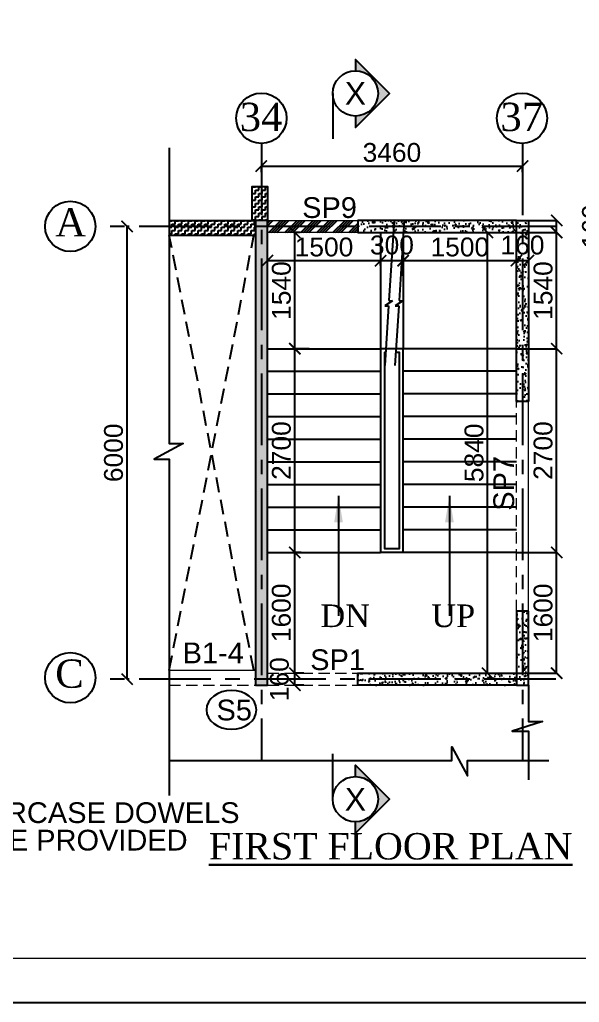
# Model space of a CAD drawing. Header units: inches. Extents: x 42351 to 118476, y -157843 to -108551.
# Drawn here: x 64311 to 71728, y -157843 to -144821 of the extents above; entities that cross this region are included whole.
import ezdxf
from ezdxf.enums import TextEntityAlignment as Align

# ---------------------------------------------------------------- set-up
doc = ezdxf.new("R2010")
doc.units = ezdxf.units.IN
doc.header["$MEASUREMENT"] = 0
doc.linetypes.add('CENTER', pattern=[50.8, 31.75, -6.35, 6.35, -6.35])
doc.linetypes.add('Hidden', pattern=[3, 2, -1])
for name, color, linetype in [('1', 8, 'Continuous'), ('160 R.C. WALL HAT', 8, 'Continuous'), ('160 R.C.WALL', 6, 'Continuous'), ('200 R.C. WALL', 8, 'Continuous'), ('200THK R.C WALL HAT', 253, 'Continuous'), ('ARROW', 5, 'Continuous'), ('BEAM TEXT', 4, 'Continuous'), ('CUTOUT', 4, 'Continuous'), ('DIM', 251, 'Continuous'), ('GIRD CIR', 1, 'Continuous'), ('GIRD TEXT', 4, 'Continuous'), ('GRID', 8, 'CENTER'), ('GRID DIM', 4, 'Continuous'), ('NON STRUC R.C.WALL', 6, 'Continuous'), ('SLAB TXT', 4, 'Continuous'), ('SPANRAL BEAM', 3, 'Continuous'), ('STEP LINE', 6, 'Continuous')]:
    doc.layers.add(name, color=color, linetype=linetype)
for name, color, linetype, lineweight in [('BEAMS', 3, 'Continuous', 0), ('GRID NO', 4, 'Continuous', 9), ('inner wall', 4, 'Continuous', 30), ('JKEC COLHAT', 2, 'Continuous', 20), ('SLAB CIR', 1, 'Continuous', 25), ('text', 4, 'Continuous', 30)]:
    doc.layers.add(name, color=color, linetype=linetype, lineweight=lineweight)
doc.styles.add('KUMAR', font='romantic.ttf')
doc.styles.add('T-200', font='arial.ttf', dxfattribs={"height": 300})
doc.styles.add('T200', font='sanss___.ttf', dxfattribs={"height": 250})
doc.styles.add('T300', font='sanss___.ttf', dxfattribs={"height": 350})
doc.styles.add('T400', font='romantic.ttf')
doc.dimstyles.new('T 200', dxfattribs={"dimtxt": 250, "dimasz": 150, "dimexe": 1, "dimexo": 0, "dimgap": 50, "dimtad": 1, "dimdec": 0, "dimdsep": 46, "dimtxsty": 'T200', "dimblk": 'ARCHTICK', "dimcen": 2.5, "dimdle": 1, "dimclrd": 5, "dimclre": 253, "dimclrt": 1, "dimadec": 0, "dimazin": 0, "dimtfac": 1, "dimtdec": 0, "dimtmove": 2, "dimatfit": 3, "dimfxl": 0, "dimarcsym": 0})
doc.dimstyles.new('T 300', dxfattribs={"dimtxt": 250, "dimasz": 150, "dimexe": 1, "dimexo": 0, "dimgap": 50, "dimtad": 1, "dimdec": 0, "dimrnd": 5, "dimdsep": 46, "dimtxsty": 'T200', "dimblk": 'ARCHTICK', "dimcen": 2.5, "dimdle": 1, "dimclrd": 5, "dimclre": 253, "dimclrt": 4, "dimadec": 0, "dimazin": 0, "dimtfac": 1, "dimtdec": 0, "dimtmove": 2, "dimatfit": 3, "dimfxl": 0, "dimarcsym": 0})
pattern_1 = [(50, (2204784.66, 82114.85), (179.315046, -15.688034), [18.75, -206.25]), (355, (2204784.66, 82114.85), (-34.687833, 188.048033), [15, -165]), (100.451444, (2204799.6, 82113.54), (144.627212, 172.359998), [15.935048, -175.285528]), (46.1842, (2204784.66, 82164.85), (266.810333, -41.37982), [28.125, -309.375]), (96.635635, (2204806.9, 82161.4), (233.665486, 243.52965), [23.902586, -262.92844]), (351.184164, (2204784.66, 82164.85), (233.665486, 243.52965), [22.5, -247.5]), (21, (2204809.66, 82152.35), (149.226763, -100.654723), [18.75, -206.25]), (326, (2204809.66, 82152.35), (60.828833, 181.287511), [15, -165]), (71.451445, (2204822.1, 82143.96), (210.055594, 80.632788), [15.935047, -175.285528]), (37.5, (2204784.66, 82114.85), (3.0399638, 83.2234635), [0, -163, 0, -167.5, 0, -165.625]), (7.5, (2204784.66, 82114.85), (65.7673844, 98.602928), [0, -95.5, 0, -159.25, 0, -63.125]), (327.5, (2204728.91, 82114.85), (133.455609, -5.638718), [0, -62.5, 0, -195, 0, -258.75]), (317.5, (2204703.91, 82114.85), (145.7965423, 25.0262456), [0, -81.25, 0, -129.5, 0, -183.75])]

# ---------------------------------------------------------------- blocks, each defined once
blk = doc.blocks.new('_ARCHTICK')
at = {"color": 0, "linetype": 'ByBlock', "const_width": 0.15}
blk.add_lwpolyline([(-0.5, -0.5), (0.5, 0.5)], dxfattribs=at)
blk = doc.blocks.new('*D24')
at = {"layer": 'Defpoints', "color": 0}
for p in [(65735, -147561), (65764, -147561, 15), (65764, -153561, 15)]:
    blk.add_point(p, dxfattribs=at)
at = {"layer": 'GRID DIM', "color": 253, "lineweight": -2}
for p, q in [((65764, -147561), (65734, -147561)), ((65764, -153561), (65734, -153561))]:
    blk.add_line(p, q, dxfattribs=at)
at = {"layer": 'GRID DIM', "color": 5, "lineweight": -2}
blk.add_line((65735, -153562), (65735, -147560), dxfattribs=at)
at = {"layer": 'GRID DIM', "color": 5, "lineweight": -2, "xscale": 150, "yscale": 150, "zscale": 150}
for p, rotation in [((65735, -147561), 90), ((65735, -153561), 270)]:
    blk.add_blockref('_ARCHTICK', p, dxfattribs=dict(at, rotation=rotation))
at = {"layer": 'GRID DIM', "color": 4, "insert": (65556, -150561), "char_height": 250, "attachment_point": 5, "rotation": 90, "style": 'T200'}
blk.add_mtext('6000', dxfattribs=at)
blk = doc.blocks.new('*D25')
at = {"layer": 'Defpoints', "color": 0}
for p in [(70974, -146761), (67514, -146844, 15), (70974, -146844, 15)]:
    blk.add_point(p, dxfattribs=at)
at = {"layer": 'GRID DIM', "color": 5, "lineweight": -2}
blk.add_line((67513, -146761), (70975, -146761), dxfattribs=at)
at = {"layer": 'GRID DIM', "color": 253, "lineweight": -2}
for p, q in [((67514, -146844), (67514, -146760)), ((70974, -146844), (70974, -146760))]:
    blk.add_line(p, q, dxfattribs=at)
at = {"layer": 'GRID DIM', "color": 5, "lineweight": -2, "xscale": 150, "yscale": 150, "zscale": 150, "rotation": 180}
blk.add_blockref('_ARCHTICK', (67514, -146761), dxfattribs=at)
at = {"layer": 'GRID DIM', "color": 5, "lineweight": -2, "xscale": 150, "yscale": 150, "zscale": 150}
blk.add_blockref('_ARCHTICK', (70974, -146761), dxfattribs=at)
at = {"layer": 'GRID DIM', "color": 4, "insert": (69244, -146582), "char_height": 250, "attachment_point": 5, "style": 'T200'}
blk.add_mtext('3460', dxfattribs=at)
blk = doc.blocks.new('*D26')
at = {"layer": 'Defpoints', "color": 0}
for p in [(70894, -151881, 15), (71427, -151881), (70894, -153481, 15)]:
    blk.add_point(p, dxfattribs=at)
at = {"layer": 'DIM', "color": 253, "lineweight": -2}
for p, q in [((70894, -151881), (71428, -151881)), ((70894, -153481), (71428, -153481))]:
    blk.add_line(p, q, dxfattribs=at)
at = {"layer": 'DIM', "color": 5, "lineweight": -2}
blk.add_line((71427, -153482), (71427, -151880), dxfattribs=at)
at = {"layer": 'DIM', "color": 5, "lineweight": -2, "xscale": 150, "yscale": 150, "zscale": 150}
for p, rotation in [((71427, -151881), 90), ((71427, -153481), 270)]:
    blk.add_blockref('_ARCHTICK', p, dxfattribs=dict(at, rotation=rotation))
at = {"layer": 'DIM', "color": 1, "insert": (71248, -152681), "char_height": 250, "attachment_point": 5, "rotation": 90, "style": 'T200'}
blk.add_mtext('1600', dxfattribs=at)
blk = doc.blocks.new('*D27')
at = {"layer": 'Defpoints', "color": 0}
for p in [(70894, -149181, 15), (71427, -149181), (70894, -151881, 15)]:
    blk.add_point(p, dxfattribs=at)
at = {"layer": 'DIM', "color": 253, "lineweight": -2}
for p, q in [((70894, -149181), (71428, -149181)), ((70894, -151881), (71428, -151881))]:
    blk.add_line(p, q, dxfattribs=at)
at = {"layer": 'DIM', "color": 5, "lineweight": -2}
blk.add_line((71427, -151882), (71427, -149180), dxfattribs=at)
at = {"layer": 'DIM', "color": 5, "lineweight": -2, "xscale": 150, "yscale": 150, "zscale": 150}
for p, rotation in [((71427, -149181), 90), ((71427, -151881), 270)]:
    blk.add_blockref('_ARCHTICK', p, dxfattribs=dict(at, rotation=rotation))
at = {"layer": 'DIM', "color": 1, "insert": (71248, -150531), "char_height": 250, "attachment_point": 5, "rotation": 90, "style": 'T200'}
blk.add_mtext('2700', dxfattribs=at)
blk = doc.blocks.new('*D28')
at = {"layer": 'Defpoints', "color": 0}
for p in [(70894, -147641, 15), (71427, -147641), (70894, -149181, 15)]:
    blk.add_point(p, dxfattribs=at)
at = {"layer": 'DIM', "color": 253, "lineweight": -2}
for p, q in [((70894, -147641), (71428, -147641)), ((70894, -149181), (71428, -149181))]:
    blk.add_line(p, q, dxfattribs=at)
at = {"layer": 'DIM', "color": 5, "lineweight": -2}
blk.add_line((71427, -149182), (71427, -147640), dxfattribs=at)
at = {"layer": 'DIM', "color": 5, "lineweight": -2, "xscale": 150, "yscale": 150, "zscale": 150}
for p, rotation in [((71427, -147641), 90), ((71427, -149181), 270)]:
    blk.add_blockref('_ARCHTICK', p, dxfattribs=dict(at, rotation=rotation))
at = {"layer": 'DIM', "color": 1, "insert": (71248, -148411), "char_height": 250, "attachment_point": 5, "rotation": 90, "style": 'T200'}
blk.add_mtext('1540', dxfattribs=at)
blk = doc.blocks.new('*D29')
at = {"layer": 'Defpoints', "color": 0}
for p in [(70894, -147481, 15), (71427, -147481), (70894, -147641, 15)]:
    blk.add_point(p, dxfattribs=at)
at = {"layer": 'DIM', "color": 253, "lineweight": -2}
for p, q in [((70894, -147481), (71428, -147481)), ((70894, -147641), (71428, -147641))]:
    blk.add_line(p, q, dxfattribs=at)
at = {"layer": 'DIM', "color": 5, "lineweight": -2}
blk.add_line((71427, -147642), (71427, -147480), dxfattribs=at)
at = {"layer": 'DIM', "color": 5, "lineweight": -2, "xscale": 150, "yscale": 150, "zscale": 150}
for p, rotation in [((71427, -147481), 90), ((71427, -147641), 270)]:
    blk.add_blockref('_ARCHTICK', p, dxfattribs=dict(at, rotation=rotation))
at = {"layer": 'DIM', "color": 1, "insert": (71890, -147561), "char_height": 250, "attachment_point": 5, "rotation": 90, "style": 'T200'}
blk.add_mtext('160', dxfattribs=at)
blk = doc.blocks.new('*D30')
at = {"layer": 'Defpoints', "color": 0}
for p in [(67958, -153481), (68077, -153481, 15), (68077, -153641, 15)]:
    blk.add_point(p, dxfattribs=at)
at = {"layer": 'DIM', "color": 253, "lineweight": -2}
for p, q in [((68077, -153481), (67957, -153481)), ((68077, -153641), (67957, -153641))]:
    blk.add_line(p, q, dxfattribs=at)
at = {"layer": 'DIM', "color": 5, "lineweight": -2}
blk.add_line((67958, -153642), (67958, -153480), dxfattribs=at)
at = {"layer": 'DIM', "color": 5, "lineweight": -2, "xscale": 150, "yscale": 150, "zscale": 150}
for p, rotation in [((67958, -153481), 90), ((67958, -153641), 270)]:
    blk.add_blockref('_ARCHTICK', p, dxfattribs=dict(at, rotation=rotation))
at = {"layer": 'DIM', "color": 1, "insert": (67753, -153561), "char_height": 250, "attachment_point": 5, "rotation": 90, "style": 'T200'}
blk.add_mtext('160', dxfattribs=at)
blk = doc.blocks.new('*D31')
at = {"layer": 'Defpoints', "color": 0}
for p in [(67958, -151881), (68042, -151881, 15), (68077, -153481, 15)]:
    blk.add_point(p, dxfattribs=at)
at = {"layer": 'DIM', "color": 253, "lineweight": -2}
for p, q in [((68042, -151881), (67957, -151881)), ((68077, -153481), (67957, -153481))]:
    blk.add_line(p, q, dxfattribs=at)
at = {"layer": 'DIM', "color": 5, "lineweight": -2}
blk.add_line((67958, -153482), (67958, -151880), dxfattribs=at)
at = {"layer": 'DIM', "color": 5, "lineweight": -2, "xscale": 150, "yscale": 150, "zscale": 150}
for p, rotation in [((67958, -151881), 90), ((67958, -153481), 270)]:
    blk.add_blockref('_ARCHTICK', p, dxfattribs=dict(at, rotation=rotation))
at = {"layer": 'DIM', "color": 1, "insert": (67779, -152681), "char_height": 250, "attachment_point": 5, "rotation": 90, "style": 'T200'}
blk.add_mtext('1600', dxfattribs=at)
blk = doc.blocks.new('*D32')
at = {"layer": 'Defpoints', "color": 0}
for p in [(67958, -149181), (68146, -149181, 15), (68042, -151881, 15)]:
    blk.add_point(p, dxfattribs=at)
at = {"layer": 'DIM', "color": 253, "lineweight": -2}
for p, q in [((68146, -149181), (67957, -149181)), ((68042, -151881), (67957, -151881))]:
    blk.add_line(p, q, dxfattribs=at)
at = {"layer": 'DIM', "color": 5, "lineweight": -2}
blk.add_line((67958, -151882), (67958, -149180), dxfattribs=at)
at = {"layer": 'DIM', "color": 5, "lineweight": -2, "xscale": 150, "yscale": 150, "zscale": 150}
for p, rotation in [((67958, -149181), 90), ((67958, -151881), 270)]:
    blk.add_blockref('_ARCHTICK', p, dxfattribs=dict(at, rotation=rotation))
at = {"layer": 'DIM', "color": 1, "insert": (67780, -150531), "char_height": 250, "attachment_point": 5, "rotation": 90, "style": 'T200'}
blk.add_mtext('2700', dxfattribs=at)
blk = doc.blocks.new('*D33')
at = {"layer": 'Defpoints', "color": 0}
for p in [(67958, -147641), (68028, -147641, 15), (68146, -149181, 15)]:
    blk.add_point(p, dxfattribs=at)
at = {"layer": 'DIM', "color": 253, "lineweight": -2}
for p, q in [((68028, -147641), (67957, -147641)), ((68146, -149181), (67957, -149181))]:
    blk.add_line(p, q, dxfattribs=at)
at = {"layer": 'DIM', "color": 5, "lineweight": -2}
blk.add_line((67958, -149182), (67958, -147640), dxfattribs=at)
at = {"layer": 'DIM', "color": 5, "lineweight": -2, "xscale": 150, "yscale": 150, "zscale": 150}
for p, rotation in [((67958, -147641), 90), ((67958, -149181), 270)]:
    blk.add_blockref('_ARCHTICK', p, dxfattribs=dict(at, rotation=rotation))
at = {"layer": 'DIM', "color": 1, "insert": (67780, -148411), "char_height": 250, "attachment_point": 5, "rotation": 90, "style": 'T200'}
blk.add_mtext('1540', dxfattribs=at)
blk = doc.blocks.new('*D34')
at = {"layer": 'Defpoints', "color": 0}
for p in [(69094, -148014), (67594, -148077, 15), (69094, -148077, 15)]:
    blk.add_point(p, dxfattribs=at)
at = {"layer": 'DIM', "color": 5, "lineweight": -2}
blk.add_line((67593, -148014), (69095, -148014), dxfattribs=at)
at = {"layer": 'DIM', "color": 253, "lineweight": -2}
for p, q in [((67594, -148077), (67594, -148013)), ((69094, -148077), (69094, -148013))]:
    blk.add_line(p, q, dxfattribs=at)
at = {"layer": 'DIM', "color": 5, "lineweight": -2, "xscale": 150, "yscale": 150, "zscale": 150, "rotation": 180}
blk.add_blockref('_ARCHTICK', (67594, -148014), dxfattribs=at)
at = {"layer": 'DIM', "color": 5, "lineweight": -2, "xscale": 150, "yscale": 150, "zscale": 150}
blk.add_blockref('_ARCHTICK', (69094, -148014), dxfattribs=at)
at = {"layer": 'DIM', "color": 1, "insert": (68344, -147835), "char_height": 250, "attachment_point": 5, "style": 'T200'}
blk.add_mtext('1500', dxfattribs=at)
blk = doc.blocks.new('*D35')
at = {"layer": 'Defpoints', "color": 0}
for p in [(69394, -148014), (69094, -148077, 15), (69394, -148217, 15)]:
    blk.add_point(p, dxfattribs=at)
at = {"layer": 'DIM', "color": 5, "lineweight": -2}
blk.add_line((69093, -148014), (69395, -148014), dxfattribs=at)
at = {"layer": 'DIM', "color": 253, "lineweight": -2}
for p, q in [((69094, -148077), (69094, -148013)), ((69394, -148217), (69394, -148013))]:
    blk.add_line(p, q, dxfattribs=at)
at = {"layer": 'DIM', "color": 5, "lineweight": -2, "xscale": 150, "yscale": 150, "zscale": 150, "rotation": 180}
blk.add_blockref('_ARCHTICK', (69094, -148014), dxfattribs=at)
at = {"layer": 'DIM', "color": 5, "lineweight": -2, "xscale": 150, "yscale": 150, "zscale": 150}
blk.add_blockref('_ARCHTICK', (69394, -148014), dxfattribs=at)
at = {"layer": 'DIM', "color": 1, "insert": (69244, -147809), "char_height": 250, "attachment_point": 5, "style": 'T200'}
blk.add_mtext('300', dxfattribs=at)
blk = doc.blocks.new('*D36')
at = {"layer": 'Defpoints', "color": 0}
for p in [(70894, -148014), (70894, -148088, 15), (69394, -148217, 15)]:
    blk.add_point(p, dxfattribs=at)
at = {"layer": 'DIM', "color": 5, "lineweight": -2}
blk.add_line((69393, -148014), (70895, -148014), dxfattribs=at)
at = {"layer": 'DIM', "color": 253, "lineweight": -2}
for p, q in [((69394, -148217), (69394, -148013)), ((70894, -148088), (70894, -148013))]:
    blk.add_line(p, q, dxfattribs=at)
at = {"layer": 'DIM', "color": 5, "lineweight": -2, "xscale": 150, "yscale": 150, "zscale": 150, "rotation": 180}
blk.add_blockref('_ARCHTICK', (69394, -148014), dxfattribs=at)
at = {"layer": 'DIM', "color": 5, "lineweight": -2, "xscale": 150, "yscale": 150, "zscale": 150}
blk.add_blockref('_ARCHTICK', (70894, -148014), dxfattribs=at)
at = {"layer": 'DIM', "color": 1, "insert": (70144, -147835), "char_height": 250, "attachment_point": 5, "style": 'T200'}
blk.add_mtext('1500', dxfattribs=at)
blk = doc.blocks.new('*D37')
at = {"layer": 'Defpoints', "color": 0}
for p in [(71054, -148014), (71054, -148063, 15), (70894, -148088, 15)]:
    blk.add_point(p, dxfattribs=at)
at = {"layer": 'DIM', "color": 5, "lineweight": -2}
blk.add_line((70893, -148014), (71055, -148014), dxfattribs=at)
at = {"layer": 'DIM', "color": 253, "lineweight": -2}
for p, q in [((70894, -148088), (70894, -148013)), ((71054, -148063), (71054, -148013))]:
    blk.add_line(p, q, dxfattribs=at)
at = {"layer": 'DIM', "color": 5, "lineweight": -2, "xscale": 150, "yscale": 150, "zscale": 150, "rotation": 180}
blk.add_blockref('_ARCHTICK', (70894, -148014), dxfattribs=at)
at = {"layer": 'DIM', "color": 5, "lineweight": -2, "xscale": 150, "yscale": 150, "zscale": 150}
blk.add_blockref('_ARCHTICK', (71054, -148014), dxfattribs=at)
at = {"layer": 'DIM', "color": 1, "insert": (70974, -147809), "char_height": 250, "attachment_point": 5, "style": 'T200'}
blk.add_mtext('160', dxfattribs=at)
blk = doc.blocks.new('*D77')
at = {"layer": 'Defpoints', "color": 0}
for p in [(70511, -147641, 15), (70511, -147641), (70511, -153481, 15)]:
    blk.add_point(p, dxfattribs=at)
at = {"layer": 'DIM', "color": 253, "lineweight": -2}
for p, q in [((70511, -147641), (70510, -147641)), ((70511, -153481), (70510, -153481))]:
    blk.add_line(p, q, dxfattribs=at)
at = {"layer": 'DIM', "color": 5, "lineweight": -2}
blk.add_line((70511, -153482), (70511, -147640), dxfattribs=at)
at = {"layer": 'DIM', "color": 5, "lineweight": -2, "xscale": 150, "yscale": 150, "zscale": 150}
for p, rotation in [((70511, -147641), 90), ((70511, -153481), 270)]:
    blk.add_blockref('_ARCHTICK', p, dxfattribs=dict(at, rotation=rotation))
at = {"layer": 'DIM', "color": 1, "insert": (70333, -150561), "char_height": 250, "attachment_point": 5, "rotation": 90, "style": 'T200'}
blk.add_mtext('5840', dxfattribs=at)

msp = doc.modelspace()

# ---------------------------------------------------------------- hatches: boundary and pattern name
at = {"layer": '1'}
for points in [[(69209.9, -145798.2), (68759.9, -146248.2), (68759.9, -146098.2, 0.4142136), (69059.9, -145798.2, 0.4142136), (68759.9, -145498.2), (68759.9, -145348.2)], [(69209.9, -155151), (68759.9, -154701), (68759.9, -154851, -0.4142136), (69059.9, -155151, -0.4142136), (68759.9, -155451), (68759.9, -155601)]]:
    msp.add_hatch(color=30, dxfattribs=at).paths.add_polyline_path(points)
at = {"layer": '160 R.C. WALL HAT'}
h = msp.add_hatch(dxfattribs=at)
h.set_pattern_fill('AR-CONC', color=256, scale=25)
h.set_pattern_definition([(50, (2204804.66, 82114.85), (179.315046, -15.688034), [18.75, -206.25]), (355, (2204804.66, 82114.85), (-34.687833, 188.048033), [15, -165]), (100.451444, (2204819.6, 82113.54), (144.627212, 172.359998), [15.935048, -175.285528]), (46.1842, (2204804.66, 82164.85), (266.810333, -41.37982), [28.125, -309.375]), (96.635635, (2204826.9, 82161.4), (233.665486, 243.52965), [23.902586, -262.92844]), (351.184164, (2204804.66, 82164.85), (233.665486, 243.52965), [22.5, -247.5]), (21, (2204829.66, 82152.35), (149.226763, -100.654723), [18.75, -206.25]), (326, (2204829.66, 82152.35), (60.828833, 181.287511), [15, -165]), (71.451445, (2204842.1, 82143.96), (210.055594, 80.632788), [15.935047, -175.285528]), (37.5, (2204804.66, 82114.85), (3.0399638, 83.2234635), [0, -163, 0, -167.5, 0, -165.625]), (7.5, (2204804.66, 82114.85), (65.7673844, 98.602928), [0, -95.5, 0, -159.25, 0, -63.125]), (327.5, (2204748.91, 82114.85), (133.455609, -5.638718), [0, -62.5, 0, -195, 0, -258.75]), (317.5, (2204723.91, 82114.85), (145.7965423, 25.0262456), [0, -81.25, 0, -129.5, 0, -183.75])])
h.paths.add_polyline_path([(67594.1, -147481.1), (67434.1, -147481.1), (67434.1, -153641), (67594.1, -153641)])
h = msp.add_hatch(dxfattribs=at)
h.set_pattern_fill('AR-CONC', color=256, scale=25)
h.set_pattern_definition([(50, (2204784.66, 82134.85), (179.315046, -15.688034), [18.75, -206.25]), (355, (2204784.66, 82134.85), (-34.687833, 188.048033), [15, -165]), (100.451444, (2204799.6, 82133.54), (144.627212, 172.359998), [15.935048, -175.285528]), (46.1842, (2204784.66, 82184.85), (266.810333, -41.37982), [28.125, -309.375]), (96.635635, (2204806.9, 82181.4), (233.665486, 243.52965), [23.902586, -262.92844]), (351.184164, (2204784.66, 82184.85), (233.665486, 243.52965), [22.5, -247.5]), (21, (2204809.66, 82172.35), (149.226763, -100.654723), [18.75, -206.25]), (326, (2204809.66, 82172.35), (60.828833, 181.287511), [15, -165]), (71.451445, (2204822.1, 82163.96), (210.055594, 80.632788), [15.935047, -175.285528]), (37.5, (2204784.66, 82134.85), (3.0399638, 83.2234635), [0, -163, 0, -167.5, 0, -165.625]), (7.5, (2204784.66, 82134.85), (65.7673844, 98.602928), [0, -95.5, 0, -159.25, 0, -63.125]), (327.5, (2204728.91, 82134.85), (133.455609, -5.638718), [0, -62.5, 0, -195, 0, -258.75]), (317.5, (2204703.91, 82134.85), (145.7965423, 25.0262456), [0, -81.25, 0, -129.5, 0, -183.75])])
h.paths.add_polyline_path([(70894.1, -147481.1), (68793.9, -147481.1), (68793.9, -147641.1), (70894.1, -147641.1)])
h = msp.add_hatch(dxfattribs=at)
h.set_pattern_fill('AR-CONC', color=256, scale=25)
h.set_pattern_definition(pattern_1)
h.paths.add_polyline_path([(70894.1, -149881), (71054.1, -149881), (71054.1, -147481.1), (70894.1, -147481.1)])
h = msp.add_hatch(dxfattribs=at)
h.set_pattern_fill('AR-CONC', color=256, scale=25)
h.set_pattern_definition(pattern_1)
h.paths.add_polyline_path([(71054.1, -152661), (70894.1, -152661), (70894.1, -153641), (71054.1, -153641)])
h = msp.add_hatch(dxfattribs=at)
h.set_pattern_fill('AR-CONC', color=256, scale=25)
h.set_pattern_definition(pattern_1)
h.paths.add_polyline_path([(68793.9, -153481), (68793.9, -153641), (70894.1, -153641), (70894.1, -153481)])
at = {"layer": '200THK R.C WALL HAT'}
h = msp.add_hatch(dxfattribs=at)
h.set_pattern_fill('ZIGZAG', color=256, scale=350, style=0)
h.set_pattern_definition([(0, (2370043.08, -271462), (43.75, 43.75), [43.75, -43.75]), (90, (2370086.83, -271462), (-43.75, 43.75), [43.75, -43.75])])
h.paths.add_polyline_path([(67594, -147481.1), (67394, -147481.1), (67394, -147031.1), (67594, -147031.1)])
h = msp.add_hatch(dxfattribs=at)
h.set_pattern_fill('ZIGZAG', color=256, scale=350, style=0)
h.set_pattern_definition([(0, (2204784.66, 82114.847), (43.75, 43.75), [43.75, -43.75]), (90, (2204828.41, 82114.847), (-43.75, 43.75), [43.75, -43.75])])
h.paths.add_polyline_path([(67434.1, -147681.1), (67434.1, -147481.1), (66294.4, -147481.1), (66294.4, -147681.1)])
at = {"layer": 'NON STRUC R.C.WALL'}
h = msp.add_hatch(dxfattribs=at)
h.set_pattern_fill('ANSI34', color=1, scale=200)
h.set_pattern_definition([(45, (67614.13, -147641.06), (-106.066, 106.066), []), (45, (67649.49, -147641.06), (-106.066, 106.066), []), (45, (67684.84, -147641.06), (-106.066, 106.066), []), (45, (67720.2, -147641.06), (-106.066, 106.066), [])])
h.paths.add_polyline_path([(67594.1, -147641.1), (68793.9, -147641.1), (68793.9, -147481.1), (67594.1, -147481.1)])

# ---------------------------------------------------------------- linework, layer by layer
at = {"layer": '1', "color": 30}
for p, q in [((68459.9, -145798.2), (68459.9, -146398.2)), ((68459.9, -155151), (68459.9, -154551))]:
    msp.add_line(p, q, dxfattribs=at)
at = {"layer": '1'}
for p, q in [((69094.1, -149181.1, 14.7), (69094.1, -151881.1, 14.7)), ((69394.1, -149181.1, 14.7), (69094.1, -149181.1, 14.7)), ((69394.1, -151881.1, 14.7), (69394.1, -149181.1, 14.7)), ((69394.1, -151881.1, 14.7), (69094.1, -151881.1, 14.7))]:
    msp.add_line(p, q, dxfattribs=at)
at = {"layer": '1', "color": 30}
for points in [[(68759.9, -146098.2), (68759.9, -146248.2), (69209.9, -145798.2), (68759.9, -145348.2), (68759.9, -145498.2)], [(68759.9, -154851), (68759.9, -154701), (69209.9, -155151), (68759.9, -155601), (68759.9, -155451)]]:
    msp.add_lwpolyline(points, dxfattribs=at)
at = {"layer": '1', "elevation": 14.7}
msp.add_lwpolyline([(69160, -149231.1), (69144.1, -149231.1), (69144.1, -151831.1), (69344.1, -151831.1), (69344.1, -149231.1), (69294.4, -149231.1)], dxfattribs=at)
at = {"layer": '1', "color": 30}
for centre in [(68759.9, -145798.2), (68759.9, -155151)]:
    msp.add_circle(centre, 300, dxfattribs=at)
at = {"layer": '160 R.C.WALL'}
msp.add_line((68793.9, -147481.1, 14.7), (68793.9, -147641.1, 14.7), dxfattribs=at)
at = {"layer": '160 R.C.WALL', "elevation": 14.7}
for points in [[(67594.1, -147481.1), (67434.1, -147481.1), (67434.1, -153641), (67594.1, -153641)], [(68793.9, -147641.1), (70894.1, -147641.1), (70894.1, -147481.1), (68793.9, -147481.1)], [(71054.1, -149881), (70894.1, -149881), (70894.1, -147481.1), (71054.1, -147481.1)], [(71054.1, -152661), (70894.1, -152661), (70894.1, -153641), (71054.1, -153641)], [(70894.1, -153641), (68794.1, -153641), (68794.1, -153481), (70894.1, -153481)]]:
    msp.add_lwpolyline(points, close=True, dxfattribs=at)
at = {"layer": '200 R.C. WALL', "color": 6, "elevation": 14.7}
msp.add_lwpolyline([(67594, -147481.1), (67394, -147481.1), (67394, -147031.1), (67594, -147031.1)], close=True, dxfattribs=at)
msp.add_lwpolyline([(66294.4, -147481.1), (67434.1, -147481.1), (67434.1, -147681.1), (66294.4, -147681.1)], dxfattribs=at)
at = {"layer": 'BEAMS', "color": 4, "linetype": 'Continuous', "ltscale": 0.01}
for p, q in [((67594, -147481.1, 14.7), (68793.9, -147481.1, 14.7)), ((67594.1, -147641.1, 14.7), (67594.1, -147481.1, 14.7)), ((68793.9, -147641.1, 14.7), (67594.1, -147641.1, 14.7)), ((71054.1, -152661, 14.7), (71054.1, -149881, 14.7)), ((66294.4, -153441, 14.7), (67434.1, -153441, 14.7))]:
    msp.add_line(p, q, dxfattribs=at)
at = {"layer": 'BEAMS', "linetype": 'Hidden', "ltscale": 75}
for p, q in [((70894.1, -152661, 14.7), (70894.1, -149881, 14.7)), ((67594.1, -153481, 14.7), (68794.1, -153481, 14.7)), ((66294.4, -153640.9, 14.7), (67434.1, -153640.9, 14.7)), ((67594.1, -153641, 14.7), (68794.1, -153641, 14.7))]:
    msp.add_line(p, q, dxfattribs=at)
at = {"layer": 'CUTOUT', "color": 8, "linetype": 'Hidden', "ltscale": 100}
for p, q in [((66294.4, -153441, 14.7), (67414.1, -147681.1, 14.7)), ((67414.1, -153441, 14.7), (66294.4, -147681.1, 14.7))]:
    msp.add_line(p, q, dxfattribs=at)
at = {"layer": 'Defpoints', "ltscale": 0.2}
msp.add_lwpolyline([(42351.3, -157843.2), (113517.9, -157843.2), (113517.9, -108551.5), (42351.3, -108551.5)], close=True, dxfattribs=at)
at = {"layer": 'DIM'}
for points, elevation in [([(66294.4, -146518.5), (66294.4, -150437.5), (66478.6, -150437.5), (66095.1, -150645.2), (66294.4, -150645.2), (66294.4, -155101)], 14.7), ([(71054.1, -153641), (71054.1, -154122), (71237.8, -154122), (70836.5, -154250.1), (71054.1, -154250.1), (71054.1, -154895)], 29.5), ([(66294.4, -154640), (70039.2, -154640), (70039.2, -154455.8), (70246.9, -154839.3), (70246.9, -154640), (71325.4, -154640)], 14.7)]:
    msp.add_lwpolyline(points, dxfattribs=dict(at, elevation=elevation))
at = {"layer": 'GIRD CIR'}
for centre in [(67514.1, -146127.6, 29.5), (70967.8, -146127.6, 29.5), (64981.8, -147561.1, 29.5), (64981.8, -153541, 29.5)]:
    msp.add_circle(centre, 333.3, dxfattribs=at)
at = {"layer": 'GRID', "ltscale": 30}
for p, q in [((67514.1, -146460.9, 14.7), (67514.1, -154640, 14.7)), ((70974.1, -146460.9, 14.7), (70974.1, -154640, 14.7)), ((71417.5, -147561.1, 14.7), (65315.2, -147561.1, 14.7)), ((71417.5, -153561, 14.7), (65314.6, -153561, 14.7))]:
    msp.add_line(p, q, dxfattribs=at)
at = {"layer": 'JKEC COLHAT', "ltscale": 0.2}
msp.add_lwpolyline([(42934.6, -157259.8), (112934.6, -157259.8), (112934.6, -109134.8), (42934.6, -109134.8)], close=True, dxfattribs=at)
at = {"layer": 'SLAB CIR', "extrusion": (0, 0, -1)}
msp.add_ellipse((67117.4, -153967), major_axis=(331, 0), ratio=0.77685, dxfattribs=at)
at = {"layer": 'STEP LINE'}
for p, q in [((69272.5, -147481.1, 14.7), (69204.3, -148542.3, 14.7)), ((69407, -147481.1, 14.7), (69338.7, -148542.3, 14.7)), ((69094.1, -147641.1, 14.7), (69094.1, -149181.1, 14.7)), ((69394.1, -147641.1, 14.7), (69394.1, -149181.1, 14.7)), ((69252.7, -148545.4, 14.7), (69151.2, -148611.9, 14.7)), ((69204.3, -148542.3, 14.7), (69252.7, -148545.4, 14.7)), ((69387.1, -148545.4, 14.7), (69285.7, -148611.9, 14.7)), ((69338.7, -148542.3, 14.7), (69387.1, -148545.4, 14.7)), ((69199.6, -148615, 14.7), (69148.8, -149404.7, 14.7)), ((69151.2, -148611.9, 14.7), (69199.6, -148615, 14.7)), ((69334.1, -148615, 14.7), (69283.3, -149404.7, 14.7)), ((69285.7, -148611.9, 14.7), (69334.1, -148615, 14.7)), ((67594.1, -149181.1, 14.7), (69094.1, -149181.1, 14.7)), ((70894.1, -149181.1, 14.7), (69394.1, -149181.1, 14.7)), ((67594.1, -149481.1, 14.7), (69094.1, -149481.1, 14.7)), ((70894.1, -149481.1, 14.7), (69394.1, -149481.1, 14.7)), ((67594.1, -149781.1, 14.7), (69094.1, -149781.1, 14.7)), ((70894.1, -149781.1, 14.7), (69394.1, -149781.1, 14.7)), ((67594.1, -150081.1, 14.7), (69094.1, -150081.1, 14.7)), ((70894.1, -150081.1, 14.7), (69394.1, -150081.1, 14.7)), ((67594.1, -150381.1, 14.7), (69094.1, -150381.1, 14.7)), ((70894.1, -150381.1, 14.7), (69394.1, -150381.1, 14.7)), ((67594.1, -150681.1, 14.7), (69094.1, -150681.1, 14.7)), ((70894.1, -150681.1, 14.7), (69394.1, -150681.1, 14.7)), ((67594.1, -150981.1, 14.7), (69094.1, -150981.1, 14.7)), ((70894.1, -150981.1, 14.7), (69394.1, -150981.1, 14.7)), ((67594.1, -151281.1, 14.7), (69094.1, -151281.1, 14.7)), ((70894.1, -151281.1, 14.7), (69394.1, -151281.1, 14.7)), ((67594.1, -151581.1, 14.7), (69094.1, -151581.1, 14.7)), ((70894.1, -151581.1, 14.7), (69394.1, -151581.1, 14.7)), ((67594.1, -151881.1, 14.7), (69094.1, -151881.1, 14.7)), ((70894.1, -151881.1, 14.7), (69394.1, -151881.1, 14.7))]:
    msp.add_line(p, q, dxfattribs=at)

# ---------------------------------------------------------------- texts
at = {"layer": 'BEAM TEXT', "style": 'T300'}
msp.add_text('B1-4', height=275, dxfattribs=at).set_placement((66471, -153349.9))
at = {"layer": 'GIRD TEXT', "ltscale": 7, "style": 'T400'}
for s, p in [('34', (67227.1, -146296.9)), ('37', (70680.8, -146296.9)), ('A', (64782.3, -147694.4)), ('C', (64782.3, -153674.3))]:
    msp.add_text(s, height=375, dxfattribs=at).set_placement(p)
at = {"layer": 'GRID NO', "style": 'T-200'}
for p in [(68759.9, -145798.2), (68759.9, -155151)]:
    msp.add_text('X', height=300, dxfattribs=at).set_placement(p, align=Align.MIDDLE)
at = {"layer": 'inner wall', "color": 2, "style": 'KUMAR'}
for s, p in [('DN', (68297.6, -152870.8)), ('UP', (69767.1, -152870.8))]:
    msp.add_text(s, height=300, dxfattribs=at).set_placement(p)
at = {"layer": 'SLAB TXT', "style": 'T300'}
msp.add_text('S5', height=275, dxfattribs=at).set_placement((66919.1, -154106.8))
at = {"layer": 'SPANRAL BEAM', "style": 'T300'}
for s, p in [('SP9', (68054.1, -147449)), ('SP1', (68160.9, -153440.2))]:
    msp.add_text(s, height=275, dxfattribs=at).set_placement(p)
msp.add_text('SP7', height=275, rotation=90, dxfattribs=at).set_placement((70863.5, -151328.5))
at = {"layer": 'text', "color": 30, "ltscale": 7, "style": 'T300'}
for s, p in [('STAIRCASE DOWELS', (63276.2, -155467)), ('TO BE PROVIDED', (63271, -155831.1))]:
    msp.add_text(s, height=275, dxfattribs=at).set_placement(p)
at = {"layer": 'text', "color": 4, "style": 'T400'}
msp.add_text('%%UFIRST FLOOR PLAN', height=350, dxfattribs=at).set_placement((69227.2, -155775.3), align=Align.MIDDLE)

# ---------------------------------------------------------------- dimensions: what is measured, and where the dimension line sits
at = {"layer": 'DIM', "color": 2}
for base, p1, p2, picture, middle in [((71427.2, -147481.1), (70894.1, -147641.1, 14.7), (70894.1, -147481.1, 14.7), '*D29', (71890, -147561.1)), ((67958.3, -147641.1), (68145.8, -149181.1, 14.7), (68027.6, -147641.1, 14.7), '*D33', (67779.6, -148411.1)), ((70511.4, -147641.1), (70511.4, -153481, 14.7), (70511.4, -147641.1, 14.7), '*D77', (70332.6, -150561)), ((71427.2, -147641.1), (70894.1, -149181.1, 14.7), (70894.1, -147641.1, 14.7), '*D28', (71248.4, -148411.1)), ((67958.3, -149181.1), (68041.8, -151881.1, 14.7), (68145.8, -149181.1, 14.7), '*D32', (67779.6, -150531.1)), ((71427.2, -149181.1), (70894.1, -151881.1, 14.7), (70894.1, -149181.1, 14.7), '*D27', (71248.4, -150531.1)), ((67958.3, -151881.1), (68076.6, -153481, 14.7), (68041.8, -151881.1, 14.7), '*D31', (67779.4, -152681)), ((71427.2, -151881.1), (70894.1, -153481, 14.7), (70894.1, -151881.1, 14.7), '*D26', (71248.3, -152681)), ((67958.3, -153481), (68076.6, -153641, 14.7), (68076.6, -153481, 14.7), '*D30', (67753.4, -153561))]:
    dim = msp.add_linear_dim(base=base, p1=p1, p2=p2, angle=90, dimstyle='T 200', override={"dimrnd": 5, "dimfxl": 1.5, "dimarcsym": 2}, dxfattribs=at)
    dim.commit()
    dim.dimension.update_dxf_attribs({"geometry": picture, "text_midpoint": middle})
for base, p1, p2, picture, middle in [((69094.1, -148013.9), (67594.1, -148076.6, 14.7), (69094.1, -148076.6, 14.7), '*D34', (68344.1, -147835.1)), ((69394.1, -148013.9), (69094.1, -148076.6, 14.7), (69394.1, -148216.8, 14.7), '*D35', (69244.1, -147808.9)), ((70894.1, -148013.9), (69394.1, -148216.8, 14.7), (70894.1, -148088.3, 14.7), '*D36', (70144.1, -147835.1)), ((71054.1, -148013.9), (70894.1, -148088.3, 14.7), (71054.1, -148062.7, 14.7), '*D37', (70974.1, -147808.9))]:
    dim = msp.add_linear_dim(base=base, p1=p1, p2=p2, dimstyle='T 200', override={"dimrnd": 5, "dimfxl": 1.5, "dimarcsym": 2}, dxfattribs=at)
    dim.commit()
    dim.dimension.update_dxf_attribs({"geometry": picture, "text_midpoint": middle})
at = {"layer": 'GRID DIM'}
dim = msp.add_linear_dim(base=(70974.1, -146760.6), p1=(67514.1, -146843.9, 14.7), p2=(70974.1, -146843.9, 14.7), dimstyle='T 300', dxfattribs=at)
dim.commit()
dim.dimension.update_dxf_attribs({"geometry": '*D25', "text_midpoint": (69244.1, -146581.7)})
dim = msp.add_linear_dim(base=(65734.6, -147561.1), p1=(65764.2, -153561, 14.7), p2=(65764.2, -147561.1, 14.7), angle=90, dimstyle='T 300', dxfattribs=at)
dim.commit()
dim.dimension.update_dxf_attribs({"geometry": '*D24', "text_midpoint": (65555.6, -150561)})

# ---------------------------------------------------------------- leaders
at = {"layer": 'ARROW'}
for points in [[(68536.2, -151131.9, 14.7), (68536.2, -152721.6, 14.7)], [(70005.7, -151131.9, 14.7), (70005.7, -152721.6, 14.7)]]:
    msp.add_leader(points, dimstyle='T 200', override={"dimasz": 350, "dimtad": 0, "dimfxl": 5000, "dimarcsym": 2}, dxfattribs=at)

doc.saveas('drawing.dxf')
